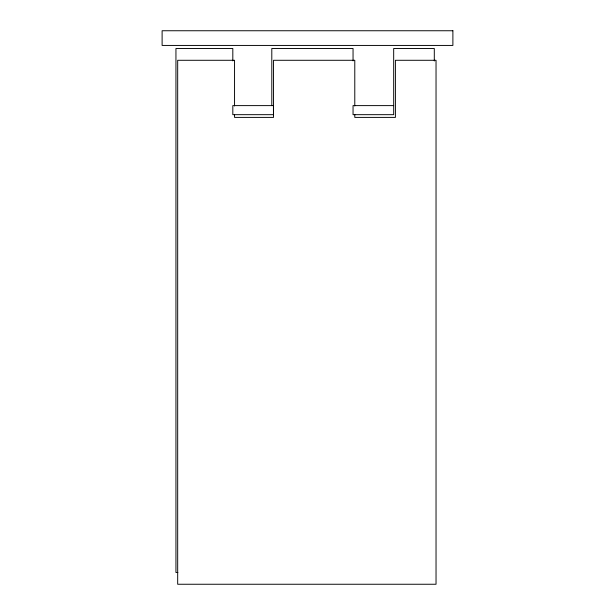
<?xml version="1.0" encoding="UTF-8"?>
<svg xmlns="http://www.w3.org/2000/svg" width="615" height="615" viewBox="0 0 615 615"><rect width="100%" height="100%" fill="white"/><g stroke="black" fill="none" stroke-linecap="round" stroke-linejoin="round"><path stroke-width="0.92" d="M393.677 105.611L353.048 105.611L353.048 114.674L393.677 114.674L393.677 48.5L434.298 48.5L434.298 60.977M177.866 572.465L175.944 572.465L175.944 48.5L232.816 48.5L232.816 60.877M354.786 105.972L354.786 60.285L273.529 60.285L273.529 117.396L234.553 117.396L234.553 114.544M354.786 114.544L354.786 117.396L395.407 117.396L395.407 60.285L436.035 60.285L436.035 584.25L177.681 584.25L177.681 60.285L234.553 60.285L234.553 105.972M353.048 60.877L353.048 48.5L271.799 48.5L271.799 105.611M452.886 30.75L162.114 30.75L162.114 45.433L452.886 45.433L452.886 30.75M273.444 105.611L232.816 105.611L232.816 114.674L273.444 114.674L273.444 105.611"/></g></svg>
